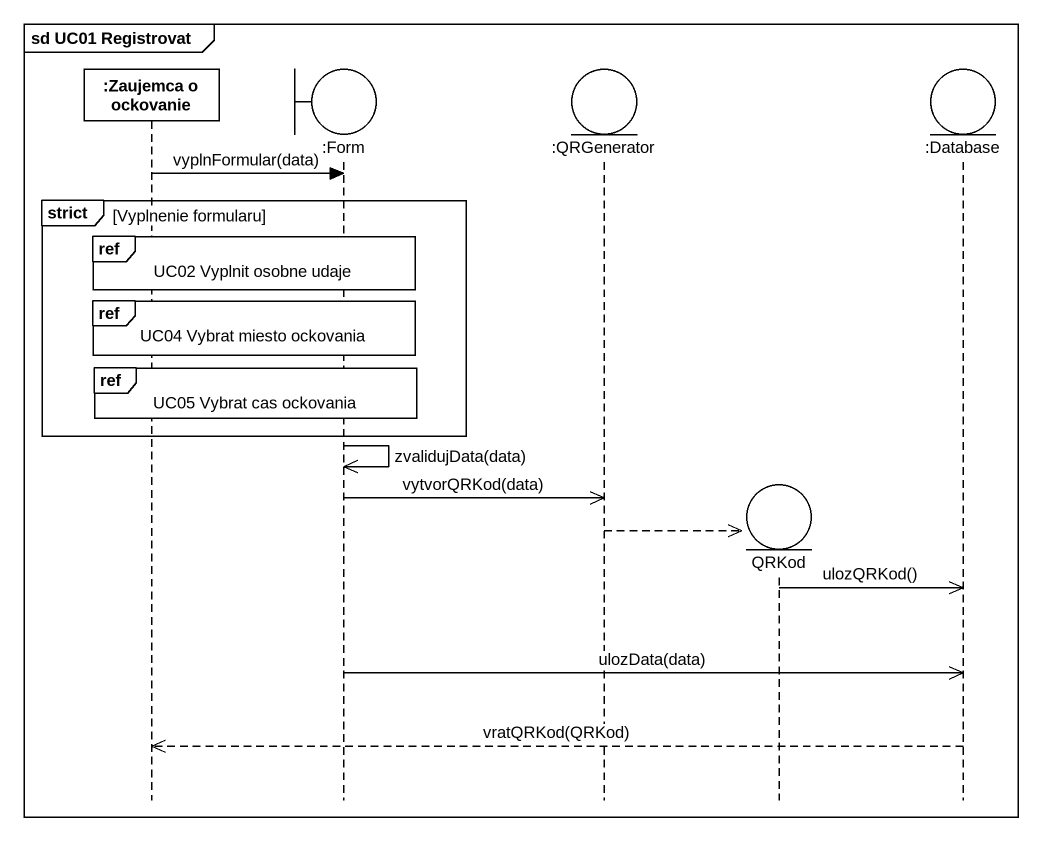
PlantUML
@startuml
mainframe sd UC01 Registrovat
hide footbox
participant ":Zaujemca o ockovanie" as Zaujemca_o_ockovanie
boundary ":Form" as Form
entity ":QRGenerator" as QRGenerator
entity QRKod
entity ":Database" as Database_

Zaujemca_o_ockovanie -> Form : vyplnFormular(data)
group strict [Vyplnenie formularu]
  ref over Zaujemca_o_ockovanie, Form : UC02 Vyplnit osobne udaje
  ref over Zaujemca_o_ockovanie, Form : UC04 Vybrat miesto ockovania
  ref over Zaujemca_o_ockovanie, Form : UC05 Vybrat cas ockovania
end
Form ->> Form : zvalidujData(data)
Form ->> QRGenerator : vytvorQRKod(data)
QRGenerator -->> QRKod **
QRKod ->> Database_ : ulozQRKod()
Form ->> Database_ : ulozData(data)
Database_ -->> Zaujemca_o_ockovanie : vratQRKod(QRKod)
@enduml
